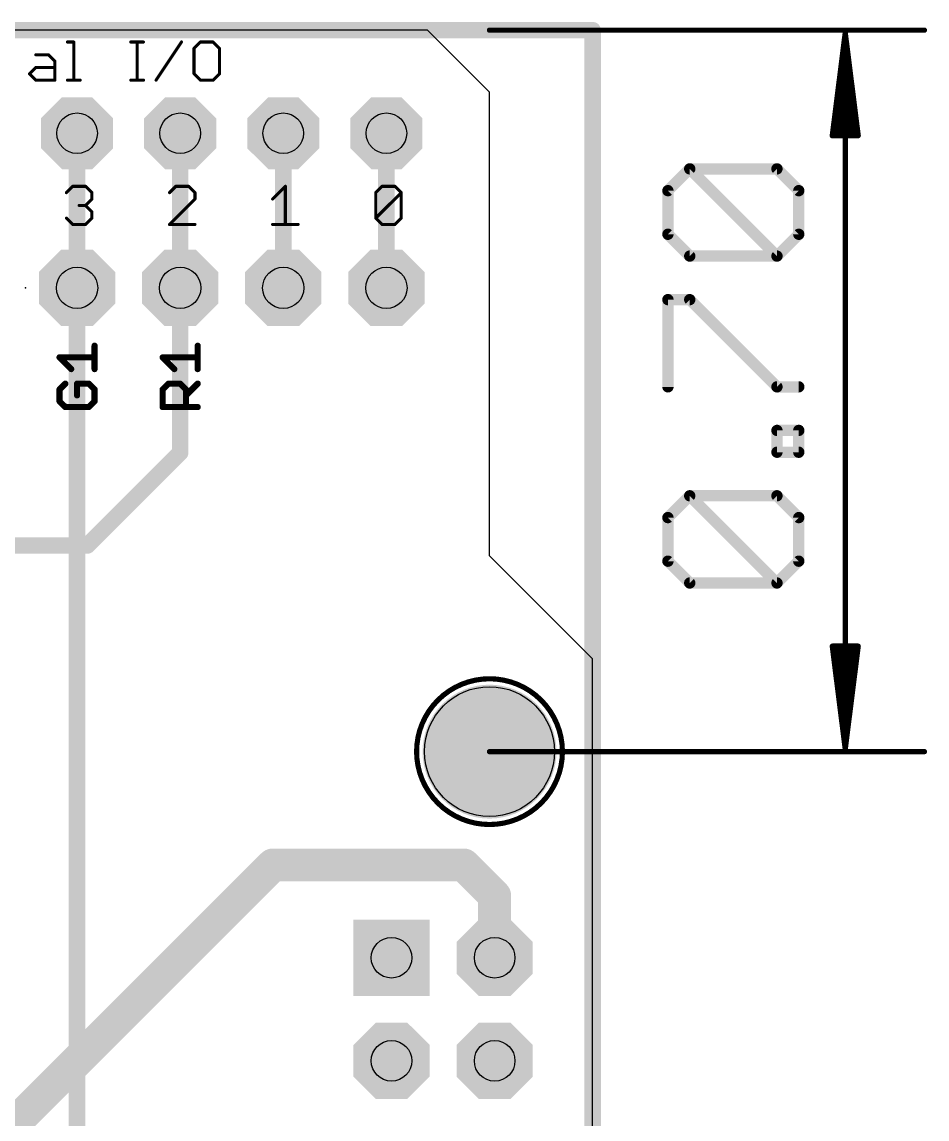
# Model space of a CAD drawing. Extents: x -15 to 76.8, y -9.1 to 59.1.
# Drawn here: x 54.52 to 76.82, y 26.5 to 53.54 of the extents above; entities that cross this region are included whole.
import ezdxf

# ---------------------------------------------------------------- set-up
doc = ezdxf.new("R2010")
doc.units = 0
for name, color, linetype in [('1', 12, 'CONTINUOUS'), ('16', 5, 'CONTINUOUS'), ('17', 110, 'CONTINUOUS'), ('20', 53, 'CONTINUOUS'), ('21', 40, 'CONTINUOUS'), ('23', 53, 'CONTINUOUS'), ('29', 253, 'CONTINUOUS'), ('44', 253, 'CONTINUOUS'), ('47', 253, 'CONTINUOUS'), ('51', 253, 'CONTINUOUS')]:
    doc.layers.add(name, color=color, linetype=linetype)

# ---------------------------------------------------------------- blocks, each defined once
blk = doc.blocks.new('RECT')
blk.add_solid([(-0.5, -0.5), (0.5, -0.5), (-0.5, 0.5), (0.5, 0.5)])
blk = doc.blocks.new('OCTAGONP')
at = {"const_width": 0.5}
blk.add_lwpolyline([(-0.25, -0.1036), (-0.25, 0.1036), (-0.1036, 0.25), (0.1036, 0.25), (0.25, 0.1036), (0.25, -0.1036), (0.1036, -0.25), (-0.1036, -0.25), (-0.25, -0.1036), (-0.25, 0.1036)], dxfattribs=at)
blk = doc.blocks.new('SQUAREP')
blk.add_solid([(-0.5, -0.5), (0.5, -0.5), (-0.5, 0.5), (0.5, 0.5)])

msp = doc.modelspace()

# ---------------------------------------------------------------- linework, layer by layer
at = {"layer": '1'}
for points, const_width in [([(0, 53.34), (68.58, 53.34)], 0.4064), ([(68.58, 53.34), (68.58, 0)], 0.4064), ([(58.42, 42.926), (58.42, 46.99)], 0.4064), ([(56.134, 40.64), (58.42, 42.926)], 0.4064), ([(46.99, 40.64), (56.134, 40.64)], 0.4064), ([(60.706, 32.766), (49.3014, 21.3614)], 0.8128), ([(65.405, 32.766), (60.706, 32.766)], 0.8128), ([(66.167, 32.004), (65.405, 32.766)], 0.8128), ([(66.167, 30.48), (66.167, 32.004)], 0.8128)]:
    msp.add_lwpolyline(points, dxfattribs=dict(at, const_width=const_width))
for points, const_width in [([(68.6816, 53.34, 1), (68.4784, 53.34)], 0.2032), ([(68.58, 53.2384, 1), (68.58, 53.4416)], 0.2032), ([(58.5216, 46.99, 1), (58.3184, 46.99)], 0.2032), ([(58.3184, 42.926, 1), (58.5216, 42.926)], 0.2032), ([(58.4918, 42.8542, 1), (58.3482, 42.9978)], 0.2032), ([(56.134, 40.5384, 1), (56.134, 40.7416)], 0.2032), ([(56.0622, 40.7118, 1), (56.2058, 40.5682)], 0.2032), ([(60.706, 32.9692, 1), (60.706, 32.5628)], 0.4064), ([(60.8497, 32.6223, 1), (60.5623, 32.9097)], 0.4064), ([(65.5487, 32.9097, 1), (65.2613, 32.6223)], 0.4064), ([(65.405, 32.5628, 1), (65.405, 32.9692)], 0.4064), ([(66.3702, 32.004, 1), (65.9638, 32.004)], 0.4064), ([(66.0233, 31.8603, 1), (66.3107, 32.1477)], 0.4064), ([(65.9638, 30.48, 1), (66.3702, 30.48)], 0.4064)]:
    msp.add_lwpolyline(points, format="xyb", dxfattribs=dict(at, const_width=const_width))
at = {"layer": '16', "const_width": 0.4064}
for points in [[(0, 53.34), (68.58, 53.34)], [(68.58, 53.34), (68.58, 0)], [(55.88, 50.8), (55.88, 46.99)], [(58.42, 50.8), (58.42, 46.99)], [(60.96, 50.8), (60.96, 46.99)], [(63.5, 50.8), (63.5, 46.99)], [(55.88, 14.986), (55.88, 46.99)]]:
    msp.add_lwpolyline(points, dxfattribs=at)
at = {"layer": '16', "const_width": 0.2032}
for points in [[(68.6816, 53.34, 1), (68.4784, 53.34)], [(68.58, 53.2384, 1), (68.58, 53.4416)], [(55.9816, 50.8, 1), (55.7784, 50.8)], [(58.5216, 50.8, 1), (58.3184, 50.8)], [(61.0616, 50.8, 1), (60.8584, 50.8)], [(63.6016, 50.8, 1), (63.3984, 50.8)], [(55.9816, 46.99, 1), (55.7784, 46.99)], [(55.7784, 46.99, 1), (55.9816, 46.99)], [(58.3184, 46.99, 1), (58.5216, 46.99)], [(60.8584, 46.99, 1), (61.0616, 46.99)], [(63.3984, 46.99, 1), (63.6016, 46.99)]]:
    msp.add_lwpolyline(points, format="xyb", dxfattribs=at)
at = {"layer": '20'}
for p, q in [((64.516, 53.34), (0, 53.34)), ((66.04, 51.816), (64.516, 53.34)), ((66.04, 40.386), (66.04, 51.816)), ((68.58, 37.846), (66.04, 40.386)), ((68.58, 5.08), (68.58, 37.846))]:
    msp.add_line(p, q, dxfattribs=at)
msp.add_circle((66.04, 35.56), 1.6, dxfattribs=at)
at = {"layer": '21'}
for points, const_width in [([(55.6427, 53.0487), (55.7995, 53.0487)], 0.0762), ([(55.7995, 53.0487), (55.7995, 52.1081)], 0.0762), ([(57.2019, 53.0487), (57.5154, 53.0487)], 0.0762), ([(57.3587, 52.1081), (57.3587, 53.0487)], 0.0762), ([(57.8256, 52.1081), (58.4526, 53.0487)], 0.0762), ([(58.9179, 53.0487), (58.7611, 52.8919)], 0.0762), ([(59.2314, 53.0487), (58.9179, 53.0487)], 0.0762), ([(59.3882, 52.8919), (59.2314, 53.0487)], 0.0762), ([(54.8639, 52.7352), (55.1775, 52.7352)], 0.0762), ([(55.1775, 52.7352), (55.3342, 52.5784)], 0.0762), ([(58.7611, 52.8919), (58.7611, 52.2649)], 0.0762), ([(59.3882, 52.2649), (59.3882, 52.8919)], 0.0762), ([(54.7072, 52.2649), (54.8639, 52.4216)], 0.0762), ([(54.8639, 52.4216), (55.3342, 52.4216)], 0.0762), ([(55.3342, 52.5784), (55.3342, 52.1081)], 0.0762), ([(54.8639, 52.1081), (54.7072, 52.2649)], 0.0762), ([(58.7611, 52.2649), (58.9179, 52.1081)], 0.0762), ([(59.2314, 52.1081), (59.3882, 52.2649)], 0.0762), ([(55.3342, 52.1081), (54.8639, 52.1081)], 0.0762), ([(55.6427, 52.1081), (55.9562, 52.1081)], 0.0762), ([(57.2019, 52.1081), (57.5154, 52.1081)], 0.0762), ([(58.9179, 52.1081), (59.2314, 52.1081)], 0.0762), ([(55.6176, 49.3359), (55.7743, 49.4927)], 0.0762), ([(55.7743, 49.4927), (56.0879, 49.4927)], 0.0762), ([(56.0879, 49.4927), (56.2447, 49.3359)], 0.0762), ([(58.3143, 49.4927), (58.1576, 49.3359)], 0.0762), ([(58.6279, 49.4927), (58.3143, 49.4927)], 0.0762), ([(58.7847, 49.3359), (58.6279, 49.4927)], 0.0762), ([(60.6976, 49.1792), (61.0111, 49.4927)], 0.0762), ([(61.0111, 49.4927), (61.0111, 48.5521)], 0.0762), ([(63.2376, 49.3359), (63.3943, 49.4927)], 0.0762), ([(63.3943, 49.4927), (63.7079, 49.4927)], 0.0762), ([(63.7079, 49.4927), (63.8647, 49.3359)], 0.0762), ([(56.2447, 49.1792), (56.0879, 49.0224)], 0.0762), ([(56.2447, 49.3359), (56.2447, 49.1792)], 0.0762), ([(58.1576, 48.5521), (58.7847, 49.1792)], 0.0762), ([(58.7847, 49.1792), (58.7847, 49.3359)], 0.0762), ([(63.2376, 48.7089), (63.2376, 49.3359)], 0.0762), ([(63.2376, 48.7089), (63.8647, 49.3359)], 0.0762), ([(63.8647, 49.3359), (63.8647, 48.7089)], 0.0762), ([(56.0879, 49.0224), (55.9311, 49.0224)], 0.0762), ([(56.0879, 49.0224), (56.2447, 48.8656)], 0.0762), ([(55.7743, 48.5521), (55.6176, 48.7089)], 0.0762), ([(56.2447, 48.7089), (56.0879, 48.5521)], 0.0762), ([(56.2447, 48.8656), (56.2447, 48.7089)], 0.0762), ([(63.3943, 48.5521), (63.2376, 48.7089)], 0.0762), ([(63.8647, 48.7089), (63.7079, 48.5521)], 0.0762), ([(56.0879, 48.5521), (55.7743, 48.5521)], 0.0762), ([(58.7847, 48.5521), (58.1576, 48.5521)], 0.0762), ([(60.6976, 48.5521), (61.3247, 48.5521)], 0.0762), ([(63.7079, 48.5521), (63.3943, 48.5521)], 0.0762), ([(56.3118, 44.9877), (56.3118, 45.5639)], 0.1524), ([(58.8518, 44.9877), (58.8518, 45.5639)], 0.1524), ([(55.7356, 44.9877), (55.4475, 45.2758)], 0.1524), ([(55.4475, 45.2758), (56.3118, 45.2758)], 0.1524), ([(58.2756, 44.9877), (57.9875, 45.2758)], 0.1524), ([(57.9875, 45.2758), (58.8518, 45.2758)], 0.1524), ([(55.5915, 44.6284), (55.4475, 44.4843)], 0.1524), ([(56.1677, 44.6284), (55.8796, 44.6284)], 0.1524), ([(55.8796, 44.6284), (55.8796, 44.3403)], 0.1524), ([(56.3118, 44.4843), (56.1677, 44.6284)], 0.1524), ([(57.9875, 44.4843), (58.1315, 44.6284)], 0.1524), ([(58.1315, 44.6284), (58.4196, 44.6284)], 0.1524), ([(58.4196, 44.6284), (58.5637, 44.4843)], 0.1524), ([(58.5637, 44.3403), (58.8518, 44.6284)], 0.1524), ([(55.4475, 44.4843), (55.4475, 44.1962)], 0.1524), ([(56.3118, 44.1962), (56.3118, 44.4843)], 0.1524), ([(57.9875, 44.0522), (57.9875, 44.4843)], 0.1524), ([(58.5637, 44.4843), (58.5637, 44.0522)], 0.1524), ([(55.4475, 44.1962), (55.5915, 44.0522)], 0.1524), ([(55.5915, 44.0522), (56.1677, 44.0522)], 0.1524), ([(56.1677, 44.0522), (56.3118, 44.1962)], 0.1524), ([(58.8518, 44.0522), (57.9875, 44.0522)], 0.1524)]:
    msp.add_lwpolyline(points, dxfattribs=dict(at, const_width=const_width))
for points, const_width in [([(55.6427, 53.0678, 1), (55.6427, 53.0297)], 0.0381), ([(55.8185, 53.0487, 1), (55.7804, 53.0487)], 0.0381), ([(55.7995, 53.0297, 1), (55.7995, 53.0678)], 0.0381), ([(57.2019, 53.0678, 1), (57.2019, 53.0297)], 0.0381), ([(57.3777, 53.0487, 1), (57.3396, 53.0487)], 0.0381), ([(57.5154, 53.0297, 1), (57.5154, 53.0678)], 0.0381), ([(58.4685, 53.0381, 1), (58.4368, 53.0593)], 0.0381), ([(58.9179, 53.0678, 1), (58.9179, 53.0297)], 0.0381), ([(58.9313, 53.0352, 1), (58.9044, 53.0622)], 0.0381), ([(59.2449, 53.0622, 1), (59.2179, 53.0352)], 0.0381), ([(59.2314, 53.0297, 1), (59.2314, 53.0678)], 0.0381), ([(54.8639, 52.7542, 1), (54.8639, 52.7161)], 0.0381), ([(55.1909, 52.7486, 1), (55.164, 52.7217)], 0.0381), ([(55.1775, 52.7161, 1), (55.1775, 52.7542)], 0.0381), ([(58.7801, 52.8919, 1), (58.742, 52.8919)], 0.0381), ([(58.7476, 52.9054, 1), (58.7746, 52.8785)], 0.0381), ([(59.4072, 52.8919, 1), (59.3691, 52.8919)], 0.0381), ([(59.3747, 52.8785, 1), (59.4016, 52.9054)], 0.0381), ([(54.8639, 52.4407, 1), (54.8639, 52.4026)], 0.0381), ([(54.8774, 52.4082, 1), (54.8505, 52.4351)], 0.0381), ([(55.3533, 52.5784, 1), (55.3152, 52.5784)], 0.0381), ([(55.3208, 52.5649, 1), (55.3477, 52.5919)], 0.0381), ([(55.3342, 52.4026, 1), (55.3342, 52.4407)], 0.0381), ([(54.7206, 52.2783, 1), (54.6937, 52.2514)], 0.0381), ([(54.6937, 52.2783, 1), (54.7206, 52.2514)], 0.0381), ([(58.742, 52.2649, 1), (58.7801, 52.2649)], 0.0381), ([(58.7746, 52.2783, 1), (58.7476, 52.2514)], 0.0381), ([(59.3691, 52.2649, 1), (59.4072, 52.2649)], 0.0381), ([(59.4016, 52.2514, 1), (59.3747, 52.2783)], 0.0381), ([(54.8639, 52.1272, 1), (54.8639, 52.0891)], 0.0381), ([(54.8505, 52.0946, 1), (54.8774, 52.1216)], 0.0381), ([(55.3152, 52.1081, 1), (55.3533, 52.1081)], 0.0381), ([(55.3342, 52.0891, 1), (55.3342, 52.1272)], 0.0381), ([(55.6427, 52.1272, 1), (55.6427, 52.0891)], 0.0381), ([(55.7804, 52.1081, 1), (55.8185, 52.1081)], 0.0381), ([(55.9562, 52.0891, 1), (55.9562, 52.1272)], 0.0381), ([(57.2019, 52.1272, 1), (57.2019, 52.0891)], 0.0381), ([(57.3396, 52.1081, 1), (57.3777, 52.1081)], 0.0381), ([(57.5154, 52.0891, 1), (57.5154, 52.1272)], 0.0381), ([(57.8097, 52.1187, 1), (57.8414, 52.0975)], 0.0381), ([(58.9179, 52.1272, 1), (58.9179, 52.0891)], 0.0381), ([(58.9044, 52.0946, 1), (58.9313, 52.1216)], 0.0381), ([(59.2179, 52.1216, 1), (59.2449, 52.0946)], 0.0381), ([(59.2314, 52.0891, 1), (59.2314, 52.1272)], 0.0381), ([(55.7743, 49.5118, 1), (55.7743, 49.4737)], 0.0381), ([(55.7878, 49.4792, 1), (55.7609, 49.5062)], 0.0381), ([(56.1014, 49.5062, 1), (56.0744, 49.4792)], 0.0381), ([(56.0879, 49.4737, 1), (56.0879, 49.5118)], 0.0381), ([(58.3143, 49.5118, 1), (58.3143, 49.4737)], 0.0381), ([(58.3278, 49.4792, 1), (58.3009, 49.5062)], 0.0381), ([(58.6414, 49.5062, 1), (58.6144, 49.4792)], 0.0381), ([(58.6279, 49.4737, 1), (58.6279, 49.5118)], 0.0381), ([(61.0302, 49.4927, 1), (60.9921, 49.4927)], 0.0381), ([(61.0246, 49.4792, 1), (60.9976, 49.5062)], 0.0381), ([(63.3943, 49.5118, 1), (63.3943, 49.4737)], 0.0381), ([(63.4078, 49.4792, 1), (63.3809, 49.5062)], 0.0381), ([(63.7214, 49.5062, 1), (63.6944, 49.4792)], 0.0381), ([(63.7079, 49.4737, 1), (63.7079, 49.5118)], 0.0381), ([(55.6041, 49.3494, 1), (55.6311, 49.3225)], 0.0381), ([(56.2637, 49.3359, 1), (56.2256, 49.3359)], 0.0381), ([(56.2312, 49.3225, 1), (56.2581, 49.3494)], 0.0381), ([(56.2581, 49.1657, 1), (56.2312, 49.1926)], 0.0381), ([(58.1441, 49.3494, 1), (58.1711, 49.3225)], 0.0381), ([(58.8037, 49.3359, 1), (58.7656, 49.3359)], 0.0381), ([(58.7712, 49.3225, 1), (58.7981, 49.3494)], 0.0381), ([(58.7981, 49.1657, 1), (58.7712, 49.1926)], 0.0381), ([(60.6841, 49.1926, 1), (60.7111, 49.1657)], 0.0381), ([(63.2566, 49.3359, 1), (63.2185, 49.3359)], 0.0381), ([(63.2241, 49.3494, 1), (63.2511, 49.3225)], 0.0381), ([(63.8837, 49.3359, 1), (63.8456, 49.3359)], 0.0381), ([(63.8781, 49.3225, 1), (63.8512, 49.3494)], 0.0381), ([(63.8512, 49.3225, 1), (63.8781, 49.3494)], 0.0381), ([(55.9311, 49.0415, 1), (55.9311, 49.0034)], 0.0381), ([(56.1014, 49.0359, 1), (56.0744, 49.0089)], 0.0381), ([(56.0744, 49.0359, 1), (56.1014, 49.0089)], 0.0381), ([(56.0879, 49.0034, 1), (56.0879, 49.0415)], 0.0381), ([(56.2256, 49.1792, 1), (56.2637, 49.1792)], 0.0381), ([(58.7656, 49.1792, 1), (58.8037, 49.1792)], 0.0381), ([(55.6311, 48.7223, 1), (55.6041, 48.6954)], 0.0381), ([(56.2637, 48.8656, 1), (56.2256, 48.8656)], 0.0381), ([(56.2256, 48.7089, 1), (56.2637, 48.7089)], 0.0381), ([(56.2312, 48.8522, 1), (56.2581, 48.8791)], 0.0381), ([(56.2581, 48.6954, 1), (56.2312, 48.7223)], 0.0381), ([(63.2185, 48.7089, 1), (63.2566, 48.7089)], 0.0381), ([(63.2511, 48.7223, 1), (63.2241, 48.6954)], 0.0381), ([(63.2241, 48.7223, 1), (63.2511, 48.6954)], 0.0381), ([(63.8456, 48.7089, 1), (63.8837, 48.7089)], 0.0381), ([(63.8781, 48.6954, 1), (63.8512, 48.7223)], 0.0381), ([(55.7743, 48.5712, 1), (55.7743, 48.5331)], 0.0381), ([(55.7609, 48.5386, 1), (55.7878, 48.5656)], 0.0381), ([(56.0744, 48.5656, 1), (56.1014, 48.5386)], 0.0381), ([(56.0879, 48.5331, 1), (56.0879, 48.5712)], 0.0381), ([(58.1576, 48.5712, 1), (58.1576, 48.5331)], 0.0381), ([(58.1441, 48.5656, 1), (58.1711, 48.5386)], 0.0381), ([(58.7847, 48.5331, 1), (58.7847, 48.5712)], 0.0381), ([(60.6976, 48.5712, 1), (60.6976, 48.5331)], 0.0381), ([(60.9921, 48.5521, 1), (61.0302, 48.5521)], 0.0381), ([(61.3247, 48.5331, 1), (61.3247, 48.5712)], 0.0381), ([(63.3943, 48.5712, 1), (63.3943, 48.5331)], 0.0381), ([(63.3809, 48.5386, 1), (63.4078, 48.5656)], 0.0381), ([(63.6944, 48.5656, 1), (63.7214, 48.5386)], 0.0381), ([(63.7079, 48.5331, 1), (63.7079, 48.5712)], 0.0381), ([(56.3499, 45.5639, 1), (56.2737, 45.5639)], 0.0762), ([(58.8899, 45.5639, 1), (58.8137, 45.5639)], 0.0762), ([(55.4744, 45.3027, 1), (55.4205, 45.2489)], 0.0762), ([(55.4475, 45.3139, 1), (55.4475, 45.2377)], 0.0762), ([(56.3118, 45.2377, 1), (56.3118, 45.3139)], 0.0762), ([(58.0144, 45.3027, 1), (57.9605, 45.2489)], 0.0762), ([(57.9875, 45.3139, 1), (57.9875, 45.2377)], 0.0762), ([(58.8518, 45.2377, 1), (58.8518, 45.3139)], 0.0762), ([(55.7086, 44.9607, 1), (55.7625, 45.0146)], 0.0762), ([(56.2737, 44.9877, 1), (56.3499, 44.9877)], 0.0762), ([(58.2486, 44.9607, 1), (58.3025, 45.0146)], 0.0762), ([(58.8137, 44.9877, 1), (58.8899, 44.9877)], 0.0762), ([(55.6185, 44.6014, 1), (55.5646, 44.6553)], 0.0762), ([(55.8796, 44.6665, 1), (55.8796, 44.5903)], 0.0762), ([(55.9177, 44.6284, 1), (55.8415, 44.6284)], 0.0762), ([(56.1947, 44.6553, 1), (56.1408, 44.6014)], 0.0762), ([(56.1677, 44.5903, 1), (56.1677, 44.6665)], 0.0762), ([(58.1315, 44.6665, 1), (58.1315, 44.5903)], 0.0762), ([(58.1585, 44.6014, 1), (58.1046, 44.6553)], 0.0762), ([(58.4466, 44.6553, 1), (58.3927, 44.6014)], 0.0762), ([(58.4196, 44.5903, 1), (58.4196, 44.6665)], 0.0762), ([(58.8787, 44.6014, 1), (58.8249, 44.6553)], 0.0762), ([(55.4205, 44.5113, 1), (55.4744, 44.4574)], 0.0762), ([(55.4856, 44.4843, 1), (55.4094, 44.4843)], 0.0762), ([(55.8415, 44.3403, 1), (55.9177, 44.3403)], 0.0762), ([(56.3499, 44.4843, 1), (56.2737, 44.4843)], 0.0762), ([(56.2849, 44.4574, 1), (56.3387, 44.5113)], 0.0762), ([(57.9605, 44.5113, 1), (58.0144, 44.4574)], 0.0762), ([(58.0256, 44.4843, 1), (57.9494, 44.4843)], 0.0762), ([(58.5367, 44.3672, 1), (58.5906, 44.3133)], 0.0762), ([(58.6018, 44.4843, 1), (58.5256, 44.4843)], 0.0762), ([(58.5367, 44.4574, 1), (58.5906, 44.5113)], 0.0762), ([(55.4744, 44.2232, 1), (55.4205, 44.1693)], 0.0762), ([(55.4094, 44.1962, 1), (55.4856, 44.1962)], 0.0762), ([(55.5915, 44.0903, 1), (55.5915, 44.0141)], 0.0762), ([(55.5646, 44.0252, 1), (55.6185, 44.0791)], 0.0762), ([(56.1408, 44.0791, 1), (56.1947, 44.0252)], 0.0762), ([(56.1677, 44.0141, 1), (56.1677, 44.0903)], 0.0762), ([(56.2737, 44.1962, 1), (56.3499, 44.1962)], 0.0762), ([(56.3387, 44.1693, 1), (56.2849, 44.2232)], 0.0762), ([(57.9875, 44.0903, 1), (57.9875, 44.0141)], 0.0762), ([(57.9494, 44.0522, 1), (58.0256, 44.0522)], 0.0762), ([(58.5256, 44.0522, 1), (58.6018, 44.0522)], 0.0762), ([(58.8518, 44.0141, 1), (58.8518, 44.0903)], 0.0762)]:
    msp.add_lwpolyline(points, format="xyb", dxfattribs=dict(at, const_width=const_width))
at = {"layer": '23'}
msp.add_point((54.61, 46.99), dxfattribs=at)
at = {"layer": '29', "const_width": 1.6508}
msp.add_lwpolyline([(66.04, 34.7346, 1), (66.04, 36.3854, 1), (66.04, 34.7346)], format="xyb", dxfattribs=at)
at = {"layer": '44'}
for centre, radius in [((55.88, 50.8), 0.5), ((58.42, 50.8), 0.5), ((60.96, 50.8), 0.5), ((63.5, 50.8), 0.5), ((55.88, 46.99), 0.508), ((58.42, 46.99), 0.508), ((60.96, 46.99), 0.508), ((63.5, 46.99), 0.508), ((63.627, 30.48), 0.5), ((66.167, 30.48), 0.5), ((63.627, 27.94), 0.5), ((66.167, 27.94), 0.5)]:
    msp.add_circle(centre, radius, dxfattribs=at)
at = {"layer": '47'}
for points, const_width in [([(66.04, 53.34), (76.753, 53.34)], 0.13), ([(74.803, 53.275), (74.4838, 50.74)], 0.13), ([(74.803, 53.275), (74.543, 50.74)], 0.13), ([(74.803, 53.275), (74.673, 50.74)], 0.13), ([(74.803, 35.625), (74.803, 53.275)], 0.13), ([(75.1222, 50.74), (74.803, 53.275)], 0.13), ([(74.933, 50.74), (74.803, 53.275)], 0.13), ([(75.063, 50.74), (74.803, 53.275)], 0.13), ([(74.4838, 50.74), (75.1222, 50.74)], 0.13), ([(70.4349, 49.3847), (70.9722, 49.922)], 0.2794), ([(70.9722, 49.922), (73.1211, 49.922)], 0.2794), ([(73.1211, 47.7731), (70.9722, 49.922)], 0.2794), ([(73.1211, 49.922), (73.6583, 49.3847)], 0.2794), ([(70.4349, 48.3103), (70.4349, 49.3847)], 0.2794), ([(73.6583, 49.3847), (73.6583, 48.3103)], 0.2794), ([(70.9722, 47.7731), (70.4349, 48.3103)], 0.2794), ([(73.6583, 48.3103), (73.1211, 47.7731)], 0.2794), ([(73.1211, 47.7731), (70.9722, 47.7731)], 0.2794), ([(70.4349, 44.5503), (70.4349, 46.6992)], 0.2794), ([(70.4349, 46.6992), (70.9722, 46.6992)], 0.2794), ([(70.9722, 46.6992), (73.1211, 44.5503)], 0.2794), ([(73.1211, 44.5503), (73.6583, 44.5503)], 0.2794), ([(73.1211, 42.9389), (73.1211, 43.4762)], 0.2794), ([(73.1211, 43.4762), (73.6583, 43.4762)], 0.2794), ([(73.6583, 43.4762), (73.6583, 42.9389)], 0.2794), ([(73.6583, 42.9389), (73.1211, 42.9389)], 0.2794), ([(70.4349, 41.3279), (70.9722, 41.8651)], 0.2794), ([(70.9722, 41.8651), (73.1211, 41.8651)], 0.2794), ([(73.1211, 39.7162), (70.9722, 41.8651)], 0.2794), ([(73.1211, 41.8651), (73.6583, 41.3279)], 0.2794), ([(70.4349, 40.2534), (70.4349, 41.3279)], 0.2794), ([(73.6583, 41.3279), (73.6583, 40.2534)], 0.2794), ([(70.9722, 39.7162), (70.4349, 40.2534)], 0.2794), ([(73.6583, 40.2534), (73.1211, 39.7162)], 0.2794), ([(73.1211, 39.7162), (70.9722, 39.7162)], 0.2794), ([(74.803, 35.625), (74.4838, 38.16)], 0.13), ([(74.4838, 38.16), (75.1222, 38.16)], 0.13), ([(74.803, 35.625), (74.543, 38.16)], 0.13), ([(74.803, 35.625), (74.673, 38.16)], 0.13), ([(75.1222, 38.16), (74.803, 35.625)], 0.13), ([(74.933, 38.16), (74.803, 35.625)], 0.13), ([(75.063, 38.16), (74.803, 35.625)], 0.13), ([(66.04, 35.56), (76.753, 35.56)], 0.13)]:
    msp.add_lwpolyline(points, dxfattribs=dict(at, const_width=const_width))
for points, const_width in [([(66.04, 53.3725, 1), (66.04, 53.3075)], 0.065), ([(74.8355, 53.275, 1), (74.7705, 53.275)], 0.065), ([(74.8352, 53.2791, 1), (74.7708, 53.2709)], 0.065), ([(74.8355, 53.2733, 1), (74.7705, 53.2767)], 0.065), ([(74.8355, 53.2767, 1), (74.7705, 53.2733)], 0.065), ([(74.8353, 53.2783, 1), (74.7707, 53.2717)], 0.065), ([(74.8353, 53.2717, 1), (74.7707, 53.2783)], 0.065), ([(74.8352, 53.2709, 1), (74.7708, 53.2791)], 0.065), ([(76.753, 53.3075, 1), (76.753, 53.3725)], 0.065), ([(74.4515, 50.7441, 1), (74.516, 50.7359)], 0.065), ([(74.4838, 50.7725, 1), (74.4838, 50.7075)], 0.065), ([(74.5107, 50.7433, 1), (74.5753, 50.7367)], 0.065), ([(74.6405, 50.7417, 1), (74.7055, 50.7383)], 0.065), ([(74.9005, 50.7383, 1), (74.9655, 50.7417)], 0.065), ([(75.0307, 50.7367, 1), (75.0953, 50.7433)], 0.065), ([(75.09, 50.7359, 1), (75.1545, 50.7441)], 0.065), ([(75.1222, 50.7075, 1), (75.1222, 50.7725)], 0.065), ([(70.9722, 49.9918, 1), (70.9722, 49.8521)], 0.1397), ([(71.0216, 49.9714, 1), (70.9228, 49.8726)], 0.1397), ([(71.0216, 49.8726, 1), (70.9228, 49.9714)], 0.1397), ([(73.1705, 49.9714, 1), (73.0717, 49.8726)], 0.1397), ([(73.1211, 49.8521, 1), (73.1211, 49.9918)], 0.1397), ([(70.5048, 49.3847, 1), (70.3651, 49.3847)], 0.1397), ([(70.3856, 49.4341, 1), (70.4843, 49.3353)], 0.1397), ([(73.7281, 49.3847, 1), (73.5884, 49.3847)], 0.1397), ([(73.6089, 49.3353, 1), (73.7077, 49.4341)], 0.1397), ([(70.4843, 48.3597, 1), (70.3856, 48.2609)], 0.1397), ([(73.7077, 48.2609, 1), (73.6089, 48.3597)], 0.1397), ([(70.3651, 48.3103, 1), (70.5048, 48.3103)], 0.1397), ([(73.5884, 48.3103, 1), (73.7281, 48.3103)], 0.1397), ([(70.9722, 47.8429, 1), (70.9722, 47.7032)], 0.1397), ([(70.9228, 47.7237, 1), (71.0216, 47.8224)], 0.1397), ([(73.0717, 47.8224, 1), (73.1705, 47.7237)], 0.1397), ([(73.0717, 47.7237, 1), (73.1705, 47.8224)], 0.1397), ([(73.1211, 47.7032, 1), (73.1211, 47.8429)], 0.1397), ([(70.4349, 46.7691, 1), (70.4349, 46.6294)], 0.1397), ([(70.5048, 46.6992, 1), (70.3651, 46.6992)], 0.1397), ([(71.0216, 46.7486, 1), (70.9228, 46.6498)], 0.1397), ([(70.9722, 46.6294, 1), (70.9722, 46.7691)], 0.1397), ([(70.3651, 44.5503, 1), (70.5048, 44.5503)], 0.1397), ([(73.1211, 44.6202, 1), (73.1211, 44.4805)], 0.1397), ([(73.0717, 44.5009, 1), (73.1705, 44.5997)], 0.1397), ([(73.6583, 44.4805, 1), (73.6583, 44.6202)], 0.1397), ([(73.1909, 43.4762, 1), (73.0512, 43.4762)], 0.1397), ([(73.1211, 43.546, 1), (73.1211, 43.4063)], 0.1397), ([(73.7281, 43.4762, 1), (73.5884, 43.4762)], 0.1397), ([(73.6583, 43.4063, 1), (73.6583, 43.546)], 0.1397), ([(73.0512, 42.9389, 1), (73.1909, 42.9389)], 0.1397), ([(73.1211, 43.0088, 1), (73.1211, 42.8691)], 0.1397), ([(73.5884, 42.9389, 1), (73.7281, 42.9389)], 0.1397), ([(73.6583, 42.8691, 1), (73.6583, 43.0088)], 0.1397), ([(70.9722, 41.9349, 1), (70.9722, 41.7952)], 0.1397), ([(71.0216, 41.9145, 1), (70.9228, 41.8157)], 0.1397), ([(71.0216, 41.8157, 1), (70.9228, 41.9145)], 0.1397), ([(73.1705, 41.9145, 1), (73.0717, 41.8157)], 0.1397), ([(73.1211, 41.7952, 1), (73.1211, 41.9349)], 0.1397), ([(70.5048, 41.3279, 1), (70.3651, 41.3279)], 0.1397), ([(70.3856, 41.3772, 1), (70.4843, 41.2785)], 0.1397), ([(73.7281, 41.3279, 1), (73.5884, 41.3279)], 0.1397), ([(73.6089, 41.2785, 1), (73.7077, 41.3772)], 0.1397), ([(70.3651, 40.2534, 1), (70.5048, 40.2534)], 0.1397), ([(70.4843, 40.3028, 1), (70.3856, 40.204)], 0.1397), ([(73.5884, 40.2534, 1), (73.7281, 40.2534)], 0.1397), ([(73.7077, 40.204, 1), (73.6089, 40.3028)], 0.1397), ([(70.9722, 39.786, 1), (70.9722, 39.6463)], 0.1397), ([(70.9228, 39.6668, 1), (71.0216, 39.7656)], 0.1397), ([(73.0717, 39.7656, 1), (73.1705, 39.6668)], 0.1397), ([(73.0717, 39.6668, 1), (73.1705, 39.7656)], 0.1397), ([(73.1211, 39.6463, 1), (73.1211, 39.786)], 0.1397), ([(74.516, 38.1641, 1), (74.4515, 38.1559)], 0.065), ([(74.4838, 38.1925, 1), (74.4838, 38.1275)], 0.065), ([(74.5753, 38.1633, 1), (74.5107, 38.1567)], 0.065), ([(74.7055, 38.1617, 1), (74.6405, 38.1583)], 0.065), ([(74.9655, 38.1583, 1), (74.9005, 38.1617)], 0.065), ([(75.0953, 38.1567, 1), (75.0307, 38.1633)], 0.065), ([(75.1545, 38.1559, 1), (75.09, 38.1641)], 0.065), ([(75.1222, 38.1275, 1), (75.1222, 38.1925)], 0.065), ([(66.04, 35.5925, 1), (66.04, 35.5275)], 0.065), ([(74.7708, 35.6291, 1), (74.8352, 35.6209)], 0.065), ([(74.7707, 35.6283, 1), (74.8353, 35.6217)], 0.065), ([(74.7705, 35.6233, 1), (74.8355, 35.6267)], 0.065), ([(74.7705, 35.6267, 1), (74.8355, 35.6233)], 0.065), ([(74.7705, 35.625, 1), (74.8355, 35.625)], 0.065), ([(74.7707, 35.6217, 1), (74.8353, 35.6283)], 0.065), ([(74.7708, 35.6209, 1), (74.8352, 35.6291)], 0.065), ([(76.753, 35.5275, 1), (76.753, 35.5925)], 0.065)]:
    msp.add_lwpolyline(points, format="xyb", dxfattribs=dict(at, const_width=const_width))
at = {"layer": '51'}
for p, q in [((64.516, 53.34), (0, 53.34)), ((66.04, 51.816), (64.516, 53.34)), ((66.04, 40.386), (66.04, 51.816)), ((68.58, 37.846), (66.04, 40.386)), ((68.58, 5.08), (68.58, 37.846))]:
    msp.add_line(p, q, dxfattribs=at)
at = {"layer": '51', "const_width": 0.127}
msp.add_lwpolyline([(66.04, 33.764, 1), (66.04, 37.356, 1), (66.04, 33.764)], format="xyb", dxfattribs=at)

# ---------------------------------------------------------------- block references
at = {"layer": '17'}
for name, p, xscale, yscale in [('OCTAGONP', (55.88, 50.8), 1.6764, 1.6764), ('OCTAGONP', (55.88, 50.8), 1.6764, 1.6764), ('OCTAGONP', (58.42, 50.8), 1.6764, 1.6764), ('OCTAGONP', (58.42, 50.8), 1.6764, 1.6764), ('OCTAGONP', (60.96, 50.8), 1.6764, 1.6764), ('OCTAGONP', (60.96, 50.8), 1.6764, 1.6764), ('OCTAGONP', (63.5, 50.8), 1.6764, 1.6764), ('OCTAGONP', (63.5, 50.8), 1.6764, 1.6764), ('SQUAREP', (63.627, 30.48), 1.778, 1.778), ('SQUAREP', (63.627, 30.48), 1.778, 1.778), ('OCTAGONP', (66.167, 30.48), 1.778, 1.778), ('OCTAGONP', (66.167, 30.48), 1.778, 1.778), ('OCTAGONP', (63.627, 27.94), 1.778, 1.778), ('OCTAGONP', (63.627, 27.94), 1.778, 1.778), ('OCTAGONP', (66.167, 27.94), 1.778, 1.778), ('OCTAGONP', (66.167, 27.94), 1.778, 1.778)]:
    msp.add_blockref(name, p, dxfattribs=dict(at, xscale=xscale, yscale=yscale))
at = {"layer": '17', "xscale": 1.778, "yscale": 1.778, "rotation": 90}
for p in [(55.88, 46.99), (55.88, 46.99), (58.42, 46.99), (58.42, 46.99), (60.96, 46.99), (60.96, 46.99), (63.5, 46.99), (63.5, 46.99)]:
    msp.add_blockref('OCTAGONP', p, dxfattribs=at)
at = {"layer": '29'}
for name, p, xscale, yscale in [('OCTAGONP', (55.88, 50.8), 1.778, 1.778), ('OCTAGONP', (58.42, 50.8), 1.778, 1.778), ('OCTAGONP', (60.96, 50.8), 1.778, 1.778), ('OCTAGONP', (63.5, 50.8), 1.778, 1.778), ('SQUAREP', (63.627, 30.48), 1.8796, 1.8796), ('OCTAGONP', (66.167, 30.48), 1.8796, 1.8796), ('OCTAGONP', (63.627, 27.94), 1.8796, 1.8796), ('OCTAGONP', (66.167, 27.94), 1.8796, 1.8796)]:
    msp.add_blockref(name, p, dxfattribs=dict(at, xscale=xscale, yscale=yscale))
at = {"layer": '29', "xscale": 1.8796, "yscale": 1.8796, "rotation": 90}
for p in [(55.88, 46.99), (58.42, 46.99), (60.96, 46.99), (63.5, 46.99)]:
    msp.add_blockref('OCTAGONP', p, dxfattribs=at)
at = {"layer": '51', "xscale": 0.508, "yscale": 0.508}
for p in [(55.88, 46.99), (58.42, 46.99), (60.96, 46.99), (63.5, 46.99)]:
    msp.add_blockref('RECT', p, dxfattribs=at)

doc.saveas('drawing.dxf')
